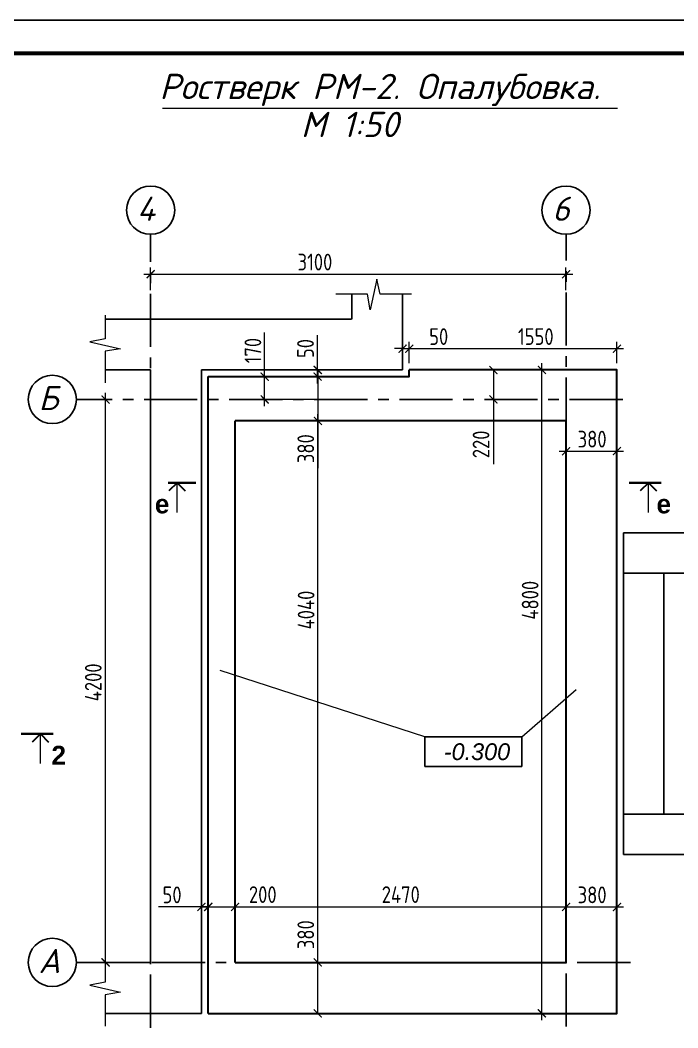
# Model space of a CAD drawing. Extents: x -12289450 to -10763036, y -7834513 to -6150123.
# Drawn here: x -11001976 to -10992159, y -7819849 to -7804813 of the extents above; entities that cross this region are included whole.
import ezdxf

# ---------------------------------------------------------------- set-up
doc = ezdxf.new("R2010")
doc.units = 0
doc.header["$LTSCALE"] = 25
doc.header["$PDMODE"] = 35
doc.linetypes.add('CENTER', pattern=[50.8, 31.75, -6.35, 6.35, -6.35])
doc.layers.get('DefPoints').update_dxf_attribs({"color": 10, "lineweight": 30})
for name, color, linetype in [('001-ПЕРЕГОРОДКИ', 5, 'Continuous'), ('004-ВСПЛИНИИ', 15, 'Continuous'), ('005-РАЗМЕРЫ', 252, 'Continuous'), ('014-ОСИ', 251, 'CENTER'), ('Annotation - Text', 7, 'Continuous'), ('Текст', 7, 'Continuous')]:
    doc.layers.add(name, color=color, linetype=linetype)
for name, color, linetype, lineweight in [('RAZMER', 7, 'Continuous', 9), ('СТЕНЫ', 5, 'Continuous', 40), ('Текст AMS', 7, 'Continuous', 9)]:
    doc.layers.add(name, color=color, linetype=linetype, lineweight=lineweight)
doc.styles.add('gismo', font='isocpeui.ttf')
doc.styles.add('GOST 2.304', font='cs_gost2304.shx')
doc.styles.add('Isocpeur', font='isocpeui.ttf')
doc.styles.get("Standard").update_dxf_attribs({"font": 'arial.ttf'})
doc.styles.add('СГЕНЕРИР_СТИЛЬ_1', font='arialbd.ttf')
doc.styles.add('Текстер', font='ariali.ttf')
doc.dimstyles.new('1', dxfattribs={"dimscale": 100, "dimtxt": 2.5, "dimasz": 1.2, "dimexe": 1, "dimexo": 1, "dimgap": 0.5, "dimtad": 1, "dimdec": 0, "dimzin": 0, "dimdsep": 46, "dimtxsty": 'GOST 2.304', "dimblk": 'ARCHTICK', "dimcen": 0.09, "dimdle": 1, "dimclrd": 256, "dimclre": 256, "dimclrt": 7, "dimadec": 0, "dimazin": 0, "dimtfac": 1, "dimtdec": 0, "dimtmove": 0, "dimatfit": 3, "dimldrblk": 'ARCHTICK', "dimfxl": 0, "dimtolj": 1, "dimtzin": 0, "dimlwd": 5, "dimlwe": 5, "dimarcsym": 0})

# ---------------------------------------------------------------- blocks, each defined once
blk = doc.blocks.new('_ArchTick')
at = {"color": 0, "linetype": 'ByBlock', "const_width": 0.15}
blk.add_lwpolyline([(-0.5, -0.5), (0.5, 0.5)], dxfattribs=at)
blk = doc.blocks.new('*D1537')
at = {"layer": '005-РАЗМЕРЫ', "lineweight": 5, "transparency": 16777216}
for p, q in [((-11000029, -7808842), (-11000029, -7808504)), ((-10993829, -7808842), (-10993829, -7808504)), ((-11000129, -7808604), (-10993729, -7808604))]:
    blk.add_line(p, q, dxfattribs=at)
at = {"layer": 'DefPoints', "color": 0, "transparency": 16777216}
for p in [(-10993829, -7808604), (-11000029, -7808942), (-10993829, -7808942)]:
    blk.add_point(p, dxfattribs=at)
at = {"layer": '005-РАЗМЕРЫ', "lineweight": 5, "transparency": 16777216, "xscale": 120, "yscale": 120, "zscale": 120, "rotation": 180}
blk.add_blockref('_ArchTick', (-11000029, -7808604), dxfattribs=at)
at = {"layer": '005-РАЗМЕРЫ', "lineweight": 5, "transparency": 16777216, "xscale": 120, "yscale": 120, "zscale": 120}
blk.add_blockref('_ArchTick', (-10993829, -7808604), dxfattribs=at)
at = {"layer": '005-РАЗМЕРЫ', "color": 7, "transparency": 16777216, "insert": (-10997576, -7808423), "char_height": 250, "attachment_point": 5, "style": 'GOST 2.304'}
blk.add_mtext('\\A1;3100', dxfattribs=at)
blk = doc.blocks.new('*D1538')
at = {"layer": '005-РАЗМЕРЫ', "lineweight": 5, "transparency": 16777216}
for p, q in [((-11000701, -7818973), (-11000701, -7810373)), ((-11000666, -7810473), (-11000801, -7810473)), ((-11000699, -7818873), (-11000801, -7818873))]:
    blk.add_line(p, q, dxfattribs=at)
at = {"layer": 'DefPoints', "color": 0, "transparency": 16777216}
for p in [(-11000701, -7810473), (-11000566, -7810473), (-11000599, -7818873)]:
    blk.add_point(p, dxfattribs=at)
at = {"layer": '005-РАЗМЕРЫ', "lineweight": 5, "transparency": 16777216, "xscale": 120, "yscale": 120, "zscale": 120}
for p, rotation in [((-11000701, -7810473), 90), ((-11000701, -7818873), 270)]:
    blk.add_blockref('_ArchTick', p, dxfattribs=dict(at, rotation=rotation))
at = {"layer": '005-РАЗМЕРЫ', "color": 7, "transparency": 16777216, "insert": (-11000885, -7814694), "char_height": 250, "attachment_point": 5, "rotation": 90, "style": 'GOST 2.304'}
blk.add_mtext('\\A1;4200', dxfattribs=at)
blk = doc.blocks.new('*D1539')
at = {"layer": '005-РАЗМЕРЫ', "lineweight": 5, "transparency": 16777216}
for p, q in [((-10997533, -7818873), (-10997533, -7818165)), ((-10997533, -7819633), (-10997533, -7818773)), ((-10997397, -7818873), (-10997633, -7818873)), ((-10997397, -7819633), (-10997633, -7819633))]:
    blk.add_line(p, q, dxfattribs=at)
at = {"layer": 'DefPoints', "color": 0, "transparency": 16777216}
for p in [(-10997297, -7818873), (-10997533, -7819633), (-10997297, -7819633)]:
    blk.add_point(p, dxfattribs=at)
at = {"layer": '005-РАЗМЕРЫ', "lineweight": 5, "transparency": 16777216, "xscale": 120, "yscale": 120, "zscale": 120}
for p, rotation in [((-10997533, -7818873), 90), ((-10997533, -7819633), 270)]:
    blk.add_blockref('_ArchTick', p, dxfattribs=dict(at, rotation=rotation))
at = {"layer": '005-РАЗМЕРЫ', "color": 7, "transparency": 16777216, "insert": (-10997713, -7818459), "char_height": 250, "attachment_point": 5, "rotation": 90, "style": 'GOST 2.304'}
blk.add_mtext('\\A1;380', dxfattribs=at)
blk = doc.blocks.new('*D1540')
at = {"layer": '005-РАЗМЕРЫ', "lineweight": 5, "transparency": 16777216}
for p, q in [((-10997537, -7810033), (-10997537, -7809513)), ((-10997439, -7810033), (-10997637, -7810033)), ((-10997537, -7810233), (-10997537, -7810033)), ((-10997439, -7810133), (-10997637, -7810133))]:
    blk.add_line(p, q, dxfattribs=at)
at = {"layer": 'DefPoints', "color": 0, "transparency": 16777216}
for p in [(-10997537, -7810033), (-10997339, -7810033), (-10997339, -7810133)]:
    blk.add_point(p, dxfattribs=at)
at = {"layer": '005-РАЗМЕРЫ', "lineweight": 5, "transparency": 16777216, "xscale": 120, "yscale": 120, "zscale": 120}
for p, rotation in [((-10997537, -7810033), 90), ((-10997537, -7810133), 270)]:
    blk.add_blockref('_ArchTick', p, dxfattribs=dict(at, rotation=rotation))
at = {"layer": '005-РАЗМЕРЫ', "color": 7, "transparency": 16777216, "insert": (-10997717, -7809713), "char_height": 250, "attachment_point": 5, "rotation": 90, "style": 'GOST 2.304'}
blk.add_mtext('\\A1;50', dxfattribs=at)
blk = doc.blocks.new('*D1535')
at = {"layer": '005-РАЗМЕРЫ', "lineweight": 5, "transparency": 16777216}
for p, q in [((-10998869, -7818045), (-10993729, -7818045)), ((-10998769, -7818537), (-10998769, -7817945)), ((-10993829, -7818537), (-10993829, -7817945))]:
    blk.add_line(p, q, dxfattribs=at)
at = {"layer": 'DefPoints', "color": 0, "transparency": 16777216}
for p in [(-10993829, -7818045), (-10998769, -7818637), (-10993829, -7818637)]:
    blk.add_point(p, dxfattribs=at)
at = {"layer": '005-РАЗМЕРЫ', "lineweight": 5, "transparency": 16777216, "xscale": 120, "yscale": 120, "zscale": 120, "rotation": 180}
blk.add_blockref('_ArchTick', (-10998769, -7818045), dxfattribs=at)
at = {"layer": '005-РАЗМЕРЫ', "lineweight": 5, "transparency": 16777216, "xscale": 120, "yscale": 120, "zscale": 120}
blk.add_blockref('_ArchTick', (-10993829, -7818045), dxfattribs=at)
at = {"layer": '005-РАЗМЕРЫ', "color": 7, "transparency": 16777216, "insert": (-10996295, -7817861), "char_height": 250, "attachment_point": 5, "style": 'GOST 2.304'}
blk.add_mtext('\\A1;2470', dxfattribs=at)
blk = doc.blocks.new('*D1541')
at = {"layer": '005-РАЗМЕРЫ', "lineweight": 5, "transparency": 16777216}
for p, q in [((-10997533, -7818973), (-10997533, -7810693)), ((-10997538, -7810793), (-10997433, -7810793)), ((-10997533, -7818873), (-10997433, -7818873))]:
    blk.add_line(p, q, dxfattribs=at)
at = {"layer": 'DefPoints', "color": 0, "transparency": 16777216}
for p in [(-10997638, -7810793), (-10997533, -7810793), (-10997633, -7818873)]:
    blk.add_point(p, dxfattribs=at)
at = {"layer": '005-РАЗМЕРЫ', "lineweight": 5, "transparency": 16777216, "xscale": 120, "yscale": 120, "zscale": 120}
for p, rotation in [((-10997533, -7810793), 90), ((-10997533, -7818873), 270)]:
    blk.add_blockref('_ArchTick', p, dxfattribs=dict(at, rotation=rotation))
at = {"layer": '005-РАЗМЕРЫ', "color": 7, "transparency": 16777216, "insert": (-10997708, -7813615), "char_height": 250, "attachment_point": 5, "rotation": 90, "style": 'GOST 2.304'}
blk.add_mtext('\\A1;4040', dxfattribs=at)
blk = doc.blocks.new('*D1542')
at = {"layer": '005-РАЗМЕРЫ', "lineweight": 5, "transparency": 16777216}
for p, q in [((-10998327, -7810133), (-10998327, -7809475)), ((-10998327, -7810573), (-10998327, -7810133)), ((-10998246, -7810133), (-10998227, -7810133)), ((-10997545, -7810473), (-10998427, -7810473))]:
    blk.add_line(p, q, dxfattribs=at)
at = {"layer": 'DefPoints', "color": 0, "transparency": 16777216}
for p in [(-10998346, -7810133), (-10998327, -7810133), (-10997445, -7810473)]:
    blk.add_point(p, dxfattribs=at)
at = {"layer": '005-РАЗМЕРЫ', "lineweight": 5, "transparency": 16777216, "xscale": 120, "yscale": 120, "zscale": 120}
for p, rotation in [((-10998327, -7810133), 90), ((-10998327, -7810473), 270)]:
    blk.add_blockref('_ArchTick', p, dxfattribs=dict(at, rotation=rotation))
at = {"layer": '005-РАЗМЕРЫ', "color": 7, "transparency": 16777216, "insert": (-10998502, -7809744), "char_height": 250, "attachment_point": 5, "rotation": 90, "style": 'GOST 2.304'}
blk.add_mtext('\\A1;170', dxfattribs=at)
blk = doc.blocks.new('*D1543')
at = {"layer": '005-РАЗМЕРЫ', "lineweight": 5, "transparency": 16777216}
for p, q in [((-10994189, -7819733), (-10994189, -7809933)), ((-10994163, -7810033), (-10994089, -7810033)), ((-10994163, -7819633), (-10994089, -7819633))]:
    blk.add_line(p, q, dxfattribs=at)
at = {"layer": 'DefPoints', "color": 0, "transparency": 16777216}
for p in [(-10994263, -7810033), (-10994189, -7810033), (-10994263, -7819633)]:
    blk.add_point(p, dxfattribs=at)
at = {"layer": '005-РАЗМЕРЫ', "lineweight": 5, "transparency": 16777216, "xscale": 120, "yscale": 120, "zscale": 120}
for p, rotation in [((-10994189, -7810033), 90), ((-10994189, -7819633), 270)]:
    blk.add_blockref('_ArchTick', p, dxfattribs=dict(at, rotation=rotation))
at = {"layer": '005-РАЗМЕРЫ', "color": 7, "transparency": 16777216, "insert": (-10994364, -7813469), "char_height": 250, "attachment_point": 5, "rotation": 90, "style": 'GOST 2.304'}
blk.add_mtext('\\A1;4800', dxfattribs=at)
blk = doc.blocks.new('*D1536')
at = {"layer": '005-РАЗМЕРЫ', "lineweight": 5, "transparency": 16777216}
for p, q in [((-10994931, -7810033), (-10995012, -7810033)), ((-10994912, -7810033), (-10994912, -7810573)), ((-10994931, -7810473), (-10995012, -7810473)), ((-10994912, -7810473), (-10994912, -7811436))]:
    blk.add_line(p, q, dxfattribs=at)
at = {"layer": 'DefPoints', "color": 0, "transparency": 16777216}
for p in [(-10994912, -7810033), (-10994831, -7810033), (-10994831, -7810473)]:
    blk.add_point(p, dxfattribs=at)
at = {"layer": '005-РАЗМЕРЫ', "lineweight": 5, "transparency": 16777216, "xscale": 120, "yscale": 120, "zscale": 120}
for p, rotation in [((-10994912, -7810033), 90), ((-10994912, -7810473), 270)]:
    blk.add_blockref('_ArchTick', p, dxfattribs=dict(at, rotation=rotation))
at = {"layer": '005-РАЗМЕРЫ', "color": 7, "transparency": 16777216, "insert": (-10995097, -7811143), "char_height": 250, "attachment_point": 5, "rotation": 90, "style": 'GOST 2.304'}
blk.add_mtext('\\A1;220', dxfattribs=at)
blk = doc.blocks.new('*D1544')
at = {"layer": '005-РАЗМЕРЫ', "lineweight": 5, "transparency": 16777216}
for p, q in [((-10997397, -7810033), (-10997633, -7810033)), ((-10997533, -7810033), (-10997533, -7810893)), ((-10997397, -7810793), (-10997633, -7810793)), ((-10997533, -7810793), (-10997533, -7811500))]:
    blk.add_line(p, q, dxfattribs=at)
at = {"layer": 'DefPoints', "color": 0, "transparency": 16777216}
for p in [(-10997533, -7810033), (-10997297, -7810033), (-10997297, -7810793)]:
    blk.add_point(p, dxfattribs=at)
at = {"layer": '005-РАЗМЕРЫ', "lineweight": 5, "transparency": 16777216, "xscale": 120, "yscale": 120, "zscale": 120}
for p, rotation in [((-10997533, -7810033), 90), ((-10997533, -7810793), 270)]:
    blk.add_blockref('_ArchTick', p, dxfattribs=dict(at, rotation=rotation))
at = {"layer": '005-РАЗМЕРЫ', "color": 7, "transparency": 16777216, "insert": (-10997713, -7811207), "char_height": 250, "attachment_point": 5, "rotation": 90, "style": 'GOST 2.304'}
blk.add_mtext('\\A1;380', dxfattribs=at)
blk = doc.blocks.new('*D1545')
at = {"layer": '005-РАЗМЕРЫ', "lineweight": 5, "transparency": 16777216}
for p, q in [((-10993929, -7818045), (-10992969, -7818045)), ((-10993829, -7818537), (-10993829, -7817945)), ((-10993069, -7818537), (-10993069, -7817945))]:
    blk.add_line(p, q, dxfattribs=at)
at = {"layer": 'DefPoints', "color": 0, "transparency": 16777216}
for p in [(-10993069, -7818045), (-10993829, -7818637), (-10993069, -7818637)]:
    blk.add_point(p, dxfattribs=at)
at = {"layer": '005-РАЗМЕРЫ', "lineweight": 5, "transparency": 16777216, "xscale": 120, "yscale": 120, "zscale": 120, "rotation": 180}
blk.add_blockref('_ArchTick', (-10993829, -7818045), dxfattribs=at)
at = {"layer": '005-РАЗМЕРЫ', "lineweight": 5, "transparency": 16777216, "xscale": 120, "yscale": 120, "zscale": 120}
blk.add_blockref('_ArchTick', (-10993069, -7818045), dxfattribs=at)
at = {"layer": '005-РАЗМЕРЫ', "color": 7, "transparency": 16777216, "insert": (-10993439, -7817865), "char_height": 250, "attachment_point": 5, "style": 'GOST 2.304'}
blk.add_mtext('\\A1;380', dxfattribs=at)
blk = doc.blocks.new('*D1546')
at = {"layer": '005-РАЗМЕРЫ', "lineweight": 5, "transparency": 16777216}
for p, q in [((-10999269, -7818045), (-10998769, -7818045)), ((-10999169, -7818537), (-10999169, -7817945)), ((-10998769, -7818537), (-10998769, -7817945)), ((-10998769, -7818045), (-10998061, -7818045))]:
    blk.add_line(p, q, dxfattribs=at)
at = {"layer": 'DefPoints', "color": 0, "transparency": 16777216}
for p in [(-10998769, -7818045), (-10999169, -7818637), (-10998769, -7818637)]:
    blk.add_point(p, dxfattribs=at)
at = {"layer": '005-РАЗМЕРЫ', "lineweight": 5, "transparency": 16777216, "xscale": 120, "yscale": 120, "zscale": 120, "rotation": 180}
blk.add_blockref('_ArchTick', (-10999169, -7818045), dxfattribs=at)
at = {"layer": '005-РАЗМЕРЫ', "lineweight": 5, "transparency": 16777216, "xscale": 120, "yscale": 120, "zscale": 120}
blk.add_blockref('_ArchTick', (-10998769, -7818045), dxfattribs=at)
at = {"layer": '005-РАЗМЕРЫ', "color": 7, "transparency": 16777216, "insert": (-10998355, -7817861), "char_height": 250, "attachment_point": 5, "style": 'GOST 2.304'}
blk.add_mtext('\\A1;200', dxfattribs=at)
blk = doc.blocks.new('*D1547')
at = {"layer": '005-РАЗМЕРЫ', "lineweight": 5, "transparency": 16777216}
for p, q in [((-10999269, -7818045), (-10999909, -7818045)), ((-10999269, -7818537), (-10999269, -7817945)), ((-10999169, -7818045), (-10999269, -7818045)), ((-10999169, -7818537), (-10999169, -7817945)), ((-10999169, -7818045), (-10999049, -7818045))]:
    blk.add_line(p, q, dxfattribs=at)
at = {"layer": 'DefPoints', "color": 0, "transparency": 16777216}
for p in [(-10999269, -7818045), (-10999269, -7818637), (-10999169, -7818637)]:
    blk.add_point(p, dxfattribs=at)
at = {"layer": '005-РАЗМЕРЫ', "lineweight": 5, "transparency": 16777216, "xscale": 120, "yscale": 120, "zscale": 120}
blk.add_blockref('_ArchTick', (-10999269, -7818045), dxfattribs=at)
at = {"layer": '005-РАЗМЕРЫ', "lineweight": 5, "transparency": 16777216, "xscale": 120, "yscale": 120, "zscale": 120, "rotation": 180}
blk.add_blockref('_ArchTick', (-10999169, -7818045), dxfattribs=at)
at = {"layer": '005-РАЗМЕРЫ', "color": 7, "transparency": 16777216, "insert": (-10999709, -7817865), "char_height": 250, "attachment_point": 5, "style": 'GOST 2.304'}
blk.add_mtext('\\A1;50', dxfattribs=at)
blk = doc.blocks.new('*D1548')
at = {"layer": '005-РАЗМЕРЫ', "lineweight": 5, "transparency": 16777216}
for p, q in [((-10996169, -7809933), (-10996169, -7809615)), ((-10993069, -7809933), (-10993069, -7809615)), ((-10996269, -7809715), (-10992969, -7809715))]:
    blk.add_line(p, q, dxfattribs=at)
at = {"layer": 'DefPoints', "color": 0, "transparency": 16777216}
for p in [(-10993069, -7809715), (-10996169, -7810033), (-10993069, -7810033)]:
    blk.add_point(p, dxfattribs=at)
at = {"layer": '005-РАЗМЕРЫ', "lineweight": 5, "transparency": 16777216, "xscale": 120, "yscale": 120, "zscale": 120, "rotation": 180}
blk.add_blockref('_ArchTick', (-10996169, -7809715), dxfattribs=at)
at = {"layer": '005-РАЗМЕРЫ', "lineweight": 5, "transparency": 16777216, "xscale": 120, "yscale": 120, "zscale": 120}
blk.add_blockref('_ArchTick', (-10993069, -7809715), dxfattribs=at)
at = {"layer": '005-РАЗМЕРЫ', "color": 7, "transparency": 16777216, "insert": (-10994280, -7809535), "char_height": 250, "attachment_point": 5, "style": 'GOST 2.304'}
blk.add_mtext('\\A1;1550', dxfattribs=at)
blk = doc.blocks.new('*D1549')
at = {"layer": '005-РАЗМЕРЫ', "lineweight": 5, "transparency": 16777216}
for p, q in [((-10996269, -7809933), (-10996269, -7809615)), ((-10996169, -7809933), (-10996169, -7809615)), ((-10996269, -7809715), (-10996389, -7809715)), ((-10996269, -7809715), (-10996169, -7809715)), ((-10996169, -7809715), (-10995529, -7809715))]:
    blk.add_line(p, q, dxfattribs=at)
at = {"layer": 'DefPoints', "color": 0, "transparency": 16777216}
for p in [(-10996269, -7809715), (-10996269, -7810033), (-10996169, -7810033)]:
    blk.add_point(p, dxfattribs=at)
at = {"layer": '005-РАЗМЕРЫ', "lineweight": 5, "transparency": 16777216, "xscale": 120, "yscale": 120, "zscale": 120}
blk.add_blockref('_ArchTick', (-10996269, -7809715), dxfattribs=at)
at = {"layer": '005-РАЗМЕРЫ', "lineweight": 5, "transparency": 16777216, "xscale": 120, "yscale": 120, "zscale": 120, "rotation": 180}
blk.add_blockref('_ArchTick', (-10996169, -7809715), dxfattribs=at)
at = {"layer": '005-РАЗМЕРЫ', "color": 7, "transparency": 16777216, "insert": (-10995729, -7809535), "char_height": 250, "attachment_point": 5, "style": 'GOST 2.304'}
blk.add_mtext('\\A1;50', dxfattribs=at)
blk = doc.blocks.new('*D1550')
at = {"layer": '005-РАЗМЕРЫ', "lineweight": 5, "transparency": 16777216}
for p, q in [((-10993829, -7811736), (-10993829, -7811145)), ((-10993069, -7811736), (-10993069, -7811145)), ((-10993929, -7811245), (-10992969, -7811245))]:
    blk.add_line(p, q, dxfattribs=at)
at = {"layer": 'DefPoints', "color": 0, "transparency": 16777216}
for p in [(-10993069, -7811245), (-10993829, -7811836), (-10993069, -7811836)]:
    blk.add_point(p, dxfattribs=at)
at = {"layer": '005-РАЗМЕРЫ', "lineweight": 5, "transparency": 16777216, "xscale": 120, "yscale": 120, "zscale": 120, "rotation": 180}
blk.add_blockref('_ArchTick', (-10993829, -7811245), dxfattribs=at)
at = {"layer": '005-РАЗМЕРЫ', "lineweight": 5, "transparency": 16777216, "xscale": 120, "yscale": 120, "zscale": 120}
blk.add_blockref('_ArchTick', (-10993069, -7811245), dxfattribs=at)
at = {"layer": '005-РАЗМЕРЫ', "color": 7, "transparency": 16777216, "insert": (-10993439, -7811065), "char_height": 250, "attachment_point": 5, "style": 'GOST 2.304'}
blk.add_mtext('\\A1;380', dxfattribs=at)
blk = doc.blocks.new('Уровень')
at = {"color": 213, "linetype": 'ByBlock'}
blk.add_lwpolyline([(0, 0), (1544, 0), (1544, 469), (0, 469)], close=True, dxfattribs=at)
at = {"flags": 4}
blk.add_attdef('+-0.000', (70, 107), '', height=250, dxfattribs=at)

msp = doc.modelspace()

# ---------------------------------------------------------------- linework, layer by layer
at = {"linetype": 'Continuous', "lineweight": 25, "ltscale": 75, "extrusion": (0, 1, 0), "elevation": -7804813.4}
msp.add_lwpolyline([(10973035.5, 0), (11015035.3, 0)], dxfattribs=at)
at = {"linetype": 'Continuous', "lineweight": 60, "ltscale": 75, "extrusion": (0, 1, 0), "elevation": -7805313.3}
msp.add_lwpolyline([(10973544.7, 0), (11013033.8, 0)], dxfattribs=at)
at = {"layer": '001-ПЕРЕГОРОДКИ', "lineweight": 35, "ltscale": 100}
for points in [[(-10999769, -7811715), (-10999353.2, -7811715)], [(-10992410.9, -7811715), (-10992885.6, -7811715)], [(-11001485.1, -7815463.2), (-11001959.8, -7815463.2)]]:
    msp.add_lwpolyline(points, dxfattribs=at)
at = {"layer": '001-ПЕРЕГОРОДКИ', "lineweight": 18, "ltscale": 100}
for points in [[(-10999635.1, -7812158.8), (-10999635.1, -7811715)], [(-10999635.1, -7812158.8), (-10999635.1, -7811715)], [(-10992600, -7812158.8), (-10992600, -7811715)], [(-10992600, -7812158.8), (-10992600, -7811715)], [(-11001674.1, -7815907), (-11001674.1, -7815463.2)], [(-11001674.1, -7815907), (-11001674.1, -7815463.2)]]:
    msp.add_lwpolyline(points, dxfattribs=at)
at = {"layer": '004-ВСПЛИНИИ', "color": 0, "lineweight": 0}
for points in [[(-10996136.6, -7808903.2), (-10996604.4, -7808903.2), (-10996653, -7808676.7), (-10996754.1, -7809135.7), (-10996792.6, -7808903.2), (-10997262.8, -7808903.2)], [(-11000709.6, -7809215.3), (-11000709.6, -7809566), (-11000936.1, -7809614.6), (-11000477, -7809715.8), (-11000709.6, -7809754.2), (-11000709.6, -7810224.4)], [(-11000709.6, -7818815.3), (-11000709.6, -7819166), (-11000936.1, -7819214.6), (-11000477, -7819315.8), (-11000709.6, -7819354.2), (-11000709.6, -7819824.4)]]:
    msp.add_lwpolyline(points, dxfattribs=at)
at = {"layer": '014-ОСИ'}
for points in [[(-11000028.5, -7819849), (-11000028.5, -7808008.8)], [(-10993828.5, -7819829.6), (-10993828.5, -7808008.8)], [(-10992982.2, -7810472.8), (-11001136.3, -7810472.8)], [(-10992866.4, -7818872.8), (-11001136.3, -7818872.8)]]:
    msp.add_lwpolyline(points, dxfattribs=at)
at = {"layer": 'RAZMER', "color": 211}
for points in [[(-10995937.1, -7815508.4), (-10998991.8, -7814515.9)], [(-10994489.9, -7815508.4), (-10993679.7, -7814800.1)]]:
    msp.add_lwpolyline(points, dxfattribs=at)
at = {"layer": 'СТЕНЫ', "lineweight": 25, "ltscale": 3}
for p, q in [((-10997027.7, -7808903.2), (-10997027.7, -7809272.8)), ((-10996268.5, -7808903.2), (-10996268.5, -7810032.8)), ((-10997028.5, -7809272.8), (-11000709.6, -7809272.8)), ((-11000028.5, -7818872.8), (-11000028.5, -7810032.8)), ((-10996268.5, -7810032.8), (-10999268.5, -7810032.8)), ((-11000709.6, -7819632.8), (-10999268.5, -7819632.8))]:
    msp.add_line(p, q, dxfattribs=at)
at = {"layer": 'СТЕНЫ', "lineweight": 30, "ltscale": 3}
for p, q in [((-10999168.5, -7819632.8), (-10999168.5, -7810132.8)), ((-10999168.5, -7810132.8), (-10996168.5, -7810132.8)), ((-10993828.5, -7810792.8), (-10998768.5, -7810792.8)), ((-10998768.5, -7818872.8), (-10998768.5, -7810792.8)), ((-10993828.5, -7818872.8), (-10993828.5, -7810792.8)), ((-10998768.5, -7818872.8), (-10993828.5, -7818872.8))]:
    msp.add_line(p, q, dxfattribs=at)
at = {"layer": 'СТЕНЫ', "lineweight": 25, "ltscale": 3}
for points in [[(-11000028.5, -7810032.8), (-11000709.6, -7810032.8)], [(-11000028.5, -7812432.8), (-11000028.5, -7810032.8)], [(-10999268.5, -7819632.8), (-10999268.5, -7810032.8)], [(-10992968.5, -7812462.8), (-10991168.5, -7812462.8), (-10991168.5, -7817262.8), (-10992968.5, -7817262.8)], [(-10992968.5, -7817262.8), (-10992968.5, -7812462.8)], [(-10992968.5, -7813062.8), (-10991168.5, -7813062.8), (-10991168.5, -7816662.8), (-10992968.5, -7816662.8)], [(-10992368.5, -7816662.8), (-10992368.5, -7813062.8)], [(-11000709.6, -7818872.8), (-11000028.5, -7818872.8)]]:
    msp.add_lwpolyline(points, dxfattribs=at)
at = {"layer": 'СТЕНЫ', "lineweight": 30, "ltscale": 3}
for points in [[(-10999168.5, -7819632.8), (-10993068.5, -7819632.8), (-10993068.5, -7810032.8), (-10996168.5, -7810032.8)], [(-10996268.5, -7810132.8), (-10996168.5, -7810132.8), (-10996168.5, -7810032.8)]]:
    msp.add_lwpolyline(points, dxfattribs=at)
at = {"layer": 'СТЕНЫ', "color": 5, "lineweight": 30}
for points in [[(-10999635.1, -7811715), (-10999758.5, -7811838.3)], [(-10999635.1, -7811715), (-10999511.8, -7811838.3)], [(-10992600, -7811715), (-10992723.3, -7811838.3)], [(-10992600, -7811715), (-10992476.6, -7811838.3)], [(-11001674.1, -7815463.2), (-11001797.5, -7815586.5)], [(-11001674.1, -7815463.2), (-11001550.8, -7815586.5)]]:
    msp.add_lwpolyline(points, dxfattribs=at)
at = {"layer": 'Текст'}
for centre in [(-11000028.5, -7807648.8), (-10993828.5, -7807648.8), (-11001496.3, -7810472.8), (-11001496.3, -7818872.8)]:
    msp.add_circle(centre, 360, dxfattribs=at)
at = {"layer": 'Текст AMS', "linetype": 'Continuous', "lineweight": 5, "ltscale": 75}
for points in [[(-10999851.7, -7806125.2), (-10993058.1, -7806125.2)], [(-10998852.8, -7806125.2), (-10995136.1, -7806125.2)]]:
    msp.add_lwpolyline(points, dxfattribs=at)

# ---------------------------------------------------------------- block references
at = {"color": 7, "ltscale": 2}
ref = msp.add_blockref('Уровень', (-10995937.1, -7815947.8), dxfattribs=dict(at, xscale=0.9375, yscale=0.9375, zscale=0.9375))
ref.add_attrib('+-0.000', ' -0.300', (-10995750.1, -7815853.6), dxfattribs={"height": 250, "style": 'Текстер'})

# ---------------------------------------------------------------- texts
at = {"layer": 'Annotation - Text', "color": 0, "lineweight": 25, "style": 'gismo'}
for s, p in [('Ростверк РМ-2. Опалубовка.', (-10999898.1, -7805992)), ('М 1:50', (-10997787.4, -7806558.6))]:
    msp.add_text(s, height=378, dxfattribs=at).set_placement(p)
at = {"layer": 'Annotation - Text', "color": 7, "linetype": 'Continuous', "lineweight": 0, "char_height": 280, "attachment_point": 2, "style": 'СГЕНЕРИР_СТИЛЬ_1'}
for s, insert in [('е', (-10999857.6, -7811892.7)), ('е', (-10992369.6, -7811892.7)), ('2', (-11001400.4, -7815640.9))]:
    msp.add_mtext(s, dxfattribs=dict(at, insert=insert))
at = {"layer": 'Текст', "style": 'Isocpeur'}
for s, p in [('4', (-11000233.8, -7807807.5)), ('6', (-10994033.8, -7807807.5)), ('Б', (-11001701.6, -7810631.5)), ('А', (-11001701.6, -7819031.5))]:
    msp.add_text(s, height=360, dxfattribs=at).set_placement(p)

# ---------------------------------------------------------------- dimensions: what is measured, and where the dimension line sits
at = {"layer": '005-РАЗМЕРЫ'}
for base, p1, p2, text, picture, middle in [((-10993828.5, -7808603.6), (-11000028.5, -7808942.1), (-10993828.5, -7808942.1), '3100', '*D1537', (-10997575.6, -7808603.6)), ((-10996268.5, -7809714.9), (-10996168.5, -7810032.8), (-10996268.5, -7810032.8), '50', '*D1549', (-10995728.5, -7809714.9)), ((-10993068.5, -7809714.9), (-10996168.5, -7810032.8), (-10993068.5, -7810032.8), '1550', '*D1548', (-10994279.9, -7809714.9)), ((-10993068.5, -7811244.8), (-10993828.5, -7811836.3), (-10993068.5, -7811836.3), '380', '*D1550', (-10993439.2, -7811244.8)), ((-10998768.5, -7818045.2), (-10999168.5, -7818636.6), (-10998768.5, -7818636.6), '200', '*D1546', (-10998354.8, -7818045.2)), ((-10993828.5, -7818045.2), (-10998768.5, -7818636.6), (-10993828.5, -7818636.6), '2470', '*D1535', (-10996294.7, -7818045.2)), ((-10993068.5, -7818045.2), (-10993828.5, -7818636.6), (-10993068.5, -7818636.6), '380', '*D1545', (-10993439.2, -7818045.2))]:
    dim = msp.add_linear_dim(base=base, p1=p1, p2=p2, text=text, dimstyle='1', dxfattribs=at)
    dim.commit()
    dim.dimension.update_dxf_attribs({"geometry": picture, "text_midpoint": middle, "dimtype": 160})
for base, p1, p2, angle, text, picture, middle in [((-10998327.1, -7810132.8), (-10997445, -7810472.8), (-10998345.5, -7810132.8), 90, '170', '*D1542', (-10998327.1, -7809744)), ((-10997536.6, -7810032.8), (-10997339.1, -7810132.8), (-10997339.1, -7810032.8), 90, '50', '*D1540', (-10997536.6, -7809712.8)), ((-10994189.3, -7810032.8), (-10994262.6, -7819632.8), (-10994262.6, -7810032.8), 90, '4800', '*D1543', (-10994189.3, -7813469.1)), ((-10997532.7, -7810032.8), (-10997296.7, -7810792.8), (-10997296.7, -7810032.8), 270, '380', '*D1544', (-10997532.7, -7811206.5)), ((-10994912.1, -7810032.8), (-10994831.1, -7810472.8), (-10994831.1, -7810032.8), 90, '220', '*D1536', (-10994912.1, -7811142.5)), ((-11000700.7, -7810472.8), (-11000598.7, -7818872.8), (-11000565.7, -7810472.8), 90, '4200', '*D1538', (-11000700.7, -7814694.4)), ((-10997532.7, -7810792.8), (-10997632.7, -7818872.8), (-10997637.8, -7810792.8), 90, '4040', '*D1541', (-10997532.7, -7813615)), ((-10999268.5, -7818045.2), (-10999168.5, -7818636.6), (-10999268.5, -7818636.6), 180, '50', '*D1547', (-10999708.5, -7818045.2)), ((-10997532.7, -7819632.8), (-10997296.7, -7818872.8), (-10997296.7, -7819632.8), 90, '380', '*D1539', (-10997532.7, -7818459))]:
    dim = msp.add_linear_dim(base=base, p1=p1, p2=p2, angle=angle, text=text, dimstyle='1', dxfattribs=at)
    dim.commit()
    dim.dimension.update_dxf_attribs({"geometry": picture, "text_midpoint": middle, "dimtype": 160})

doc.saveas('drawing.dxf')
